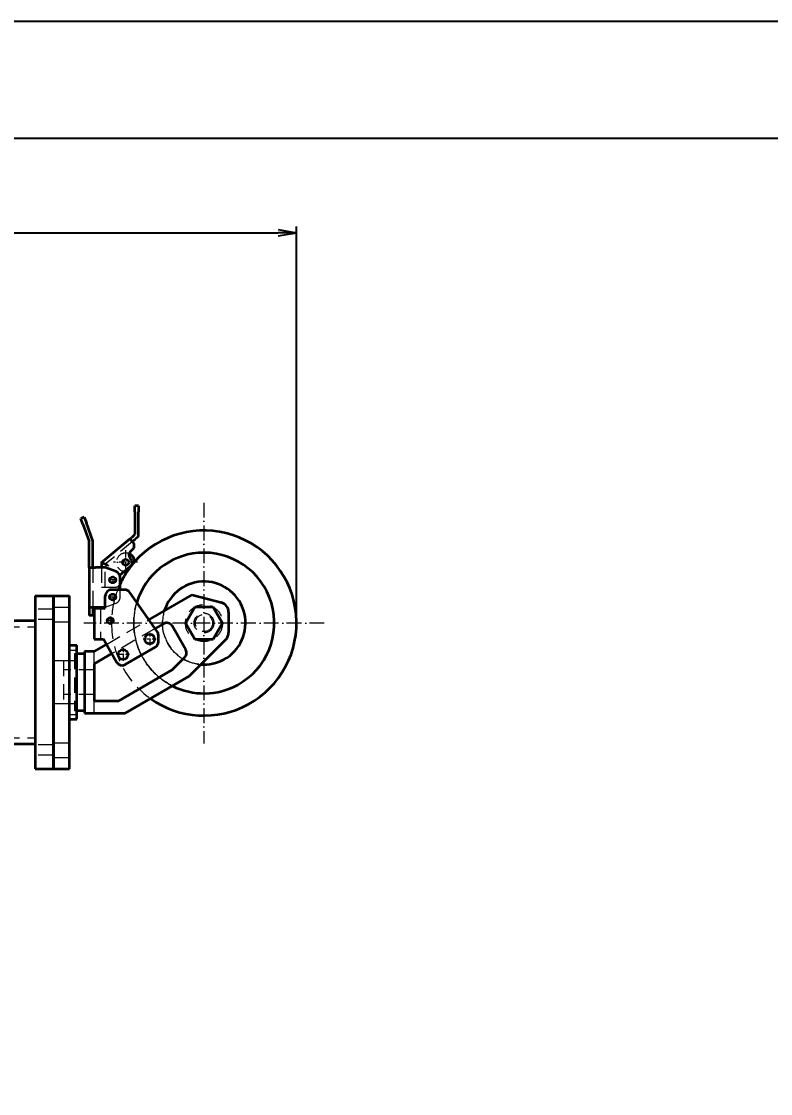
# Model space of a CAD drawing. Header units: millimetres. Extents: x -10155 to 20189, y -25550 to -22580.
# Drawn here: x -7756 to -7149, y -23448 to -22580 of the extents above; entities that cross this region are included whole.
import ezdxf

# ---------------------------------------------------------------- set-up
doc = ezdxf.new("R2010")
doc.units = ezdxf.units.MM
for name, pattern in [('CENTER-HOKUTO', [23, 20, -1, 1, -1]), ('DASHDOT', [18.5, 12, -3, 0.5, -3]), ('HIDDEN-HOKUTO', [3.8, 2.5, -1.3])]:
    doc.linetypes.add(name, pattern=pattern)
doc.layers.add('AM_7', color=2, linetype='CENTER-HOKUTO', lineweight=30)
doc.layers.add('AM_HID', color=1, linetype='HIDDEN-HOKUTO', lineweight=25)
doc.layers.add('title_frame', color=7, linetype='Continuous')
doc.layers.add('word_dim', color=253, linetype='Continuous')
doc.styles.get("Standard").update_dxf_attribs({"font": 'romans.shx', "bigfont": 'bigfont.shx'})
doc.dimstyles.new('RS-1-5', dxfattribs={"dimscale": 5, "dimtxt": 3.5, "dimasz": 3, "dimexe": 1, "dimexo": 0, "dimgap": 1, "dimtad": 3, "dimdsep": 46, "dimtxsty": 'Standard', "dimblk1": 'OPEN', "dimblk2": 'OPEN', "dimsah": 1, "dimcen": 0, "dimclrd": 256, "dimclre": 256, "dimclrt": 3, "dimadec": 0, "dimazin": 0, "dimtfac": 1, "dimtmove": 0, "dimatfit": 3, "dimldrblk": 'OPEN', "dimfxl": 0, "dimtolj": 1, "dimtzin": 0, "dimarcsym": 0})

# ---------------------------------------------------------------- blocks, each defined once
blk = doc.blocks.new('_Open')
at = {"color": 0, "lineweight": -2}
for p, q in [((-1, 0.167), (0, 0)), ((-1, -0.167), (0, 0)), ((0, 0), (-1, 0))]:
    blk.add_line(p, q, dxfattribs=at)
blk = doc.blocks.new('*D755')
at = {"layer": 'DEFPOINTS', "color": 0, "ltscale": 2}
for p in [(-7533.44, -22750.69), (-8324.45, -22948), (-7533.44, -23067)]:
    blk.add_point(p, dxfattribs=at)
at = {"layer": 'word_dim', "lineweight": -2, "ltscale": 2}
for p, q in [((-8324.45, -22948), (-8324.45, -22745.69)), ((-8309.45, -22750.69), (-7548.44, -22750.69)), ((-7533.44, -23067), (-7533.44, -22745.69))]:
    blk.add_line(p, q, dxfattribs=at)
at = {"layer": 'word_dim', "lineweight": -2, "ltscale": 2, "xscale": 15, "yscale": 15, "zscale": 15, "rotation": 180}
blk.add_blockref('_Open', (-8324.45, -22750.69), dxfattribs=at)
at = {"layer": 'word_dim', "lineweight": -2, "ltscale": 2, "xscale": 15, "yscale": 15, "zscale": 15}
blk.add_blockref('_Open', (-7533.44, -22750.69), dxfattribs=at)
at = {"layer": 'word_dim', "color": 3, "ltscale": 2, "insert": (-7928.94, -22736.94), "char_height": 17.5, "attachment_point": 5}
blk.add_mtext('\\A1;791', dxfattribs=at)

msp = doc.modelspace()

# ---------------------------------------------------------------- linework, layer by layer
at = {"color": 7, "lineweight": 35, "ltscale": 0.125}
for p, q in [((-7664.444, -22977.004), (-7664.444, -22972.004)), ((-7661.444, -22972.004), (-7661.444, -22977.004)), ((-7701.444, -23022.004), (-7696.444, -23022.004)), ((-7701.444, -23054.004), (-7696.444, -23054.004))]:
    msp.add_line(p, q, dxfattribs=at)
at = {"color": 7, "lineweight": 35, "ltscale": 0.075}
for p, q in [((-7661.444, -22972.004), (-7664.444, -22972.004)), ((-7705.465, -22981.184), (-7708.284, -22982.21)), ((-7701.444, -23054.004), (-7701.444, -23057.004)), ((-7698.444, -23054.004), (-7698.444, -23057.004)), ((-7698.444, -23061.004), (-7701.444, -23061.004))]:
    msp.add_line(p, q, dxfattribs=at)
at = {"color": 7, "lineweight": 35, "ltscale": 0.458609}
msp.add_line((-7664.444, -22977.004), (-7664.444, -22995.348), dxfattribs=at)
at = {"color": 7, "lineweight": 35, "ltscale": 0.493582}
msp.add_line((-7661.444, -22996.747), (-7661.444, -22977.004), dxfattribs=at)
at = {"color": 7, "lineweight": 35, "ltscale": 0.125001}
msp.add_line((-7706.574, -22986.908), (-7708.284, -22982.21), dxfattribs=at)
at = {"color": 7, "lineweight": 35, "ltscale": 0.124999}
msp.add_line((-7705.465, -22981.184), (-7703.755, -22985.882), dxfattribs=at)
at = {"color": 7, "lineweight": 35, "ltscale": 0.388225}
msp.add_line((-7698.444, -23000.475), (-7703.755, -22985.882), dxfattribs=at)
at = {"color": 7, "lineweight": 35, "ltscale": 0.374997}
msp.add_line((-7706.574, -22986.908), (-7701.444, -23001.004), dxfattribs=at)
at = {"color": 7, "lineweight": 35}
for p, q in [((-7701.444, -23022.004), (-7701.444, -23001.004)), ((-7698.444, -23022.004), (-7698.444, -23000.475)), ((-7691.444, -23018.004), (-7668.462, -22998.72)), ((-7701.444, -23022.004), (-7701.444, -23054.004)), ((-7745.444, -23045.004), (-7745.444, -23185.004)), ((-7730.444, -23045.004), (-7730.444, -23185.004)), ((-7730.444, -23185.004), (-7730.444, -23045.004)), ((-7717.444, -23185.004), (-7717.444, -23045.004)), ((-7646.348, -23073.909), (-7668.595, -23042.136)), ((-7653.032, -23064.363), (-7617.937, -23044.101)), ((-7617.937, -23044.101), (-7594.373, -23050.415)), ((-7697.444, -23055.004), (-7697.444, -23080.004)), ((-7808.444, -23065.004), (-7745.444, -23065.004)), ((-7623.118, -23088.739), (-7634.322, -23069.334)), ((-7689.444, -23080.99), (-7679.121, -23098.87)), ((-7590.787, -23080.347), (-7620.391, -23109.951)), ((-7717.444, -23145.004), (-7717.444, -23085.004)), ((-7711.444, -23145.004), (-7711.444, -23085.004)), ((-7705.444, -23090.004), (-7705.444, -23140.004)), ((-7672.29, -23100.7), (-7647.944, -23086.643)), ((-7697.444, -23100.004), (-7697.444, -23130.004)), ((-7677.444, -23130.004), (-7634.142, -23105.004)), ((-7620.391, -23109.951), (-7672.444, -23140.004)), ((-7697.444, -23130.004), (-7677.444, -23130.004)), ((-7705.444, -23140.004), (-7672.444, -23140.004)), ((-7808.444, -23165.004), (-7745.444, -23165.004))]:
    msp.add_line(p, q, dxfattribs=at)
at = {"color": 7, "lineweight": 35, "ltscale": 0.074999}
for p, q in [((-7668.462, -22998.72), (-7666.164, -22996.792)), ((-7666.534, -23001.018), (-7664.236, -22999.09))]:
    msp.add_line(p, q, dxfattribs=at)
at = {"color": 7, "lineweight": 35, "ltscale": 0.099999}
msp.add_line((-7665.891, -23001.784), (-7668.462, -22998.72), dxfattribs=at)
at = {"color": 7, "lineweight": 35, "ltscale": 0.056148}
msp.add_line((-7666.164, -22996.792), (-7664.444, -22995.348), dxfattribs=at)
at = {"color": 7, "lineweight": 35, "ltscale": 0.091124}
msp.add_line((-7661.444, -22996.747), (-7664.236, -22999.09), dxfattribs=at)
at = {"color": 7, "lineweight": 35, "ltscale": 0.048433}
msp.add_line((-7666.384, -23007.42), (-7667.868, -23008.665), dxfattribs=at)
at = {"color": 7, "lineweight": 35, "ltscale": 0.137922}
msp.add_line((-7686.444, -23020.335), (-7691.444, -23018.004), dxfattribs=at)
at = {"color": 7, "lineweight": 35, "ltscale": 0.1}
for p, q in [((-7691.444, -23018.004), (-7691.444, -23022.004)), ((-7701.444, -23057.004), (-7701.444, -23061.004)), ((-7698.444, -23057.004), (-7698.444, -23061.004))]:
    msp.add_line(p, q, dxfattribs=at)
at = {"color": 7, "lineweight": 35, "ltscale": 0.275}
msp.add_line((-7676.444, -23028.004), (-7668.017, -23020.933), dxfattribs=at)
at = {"color": 7, "lineweight": 35, "ltscale": 0.032557}
msp.add_line((-7667.524, -23015.298), (-7668.361, -23014.3), dxfattribs=at)
at = {"color": 7, "lineweight": 35, "ltscale": 0.2}
for p, q in [((-7688.444, -23022.004), (-7696.444, -23022.004)), ((-7697.444, -23055.004), (-7689.444, -23055.004)), ((-7696.444, -23054.004), (-7688.444, -23054.004)), ((-7697.444, -23090.004), (-7705.444, -23090.004))]:
    msp.add_line(p, q, dxfattribs=at)
at = {"color": 7, "lineweight": 35, "ltscale": 0.23173}
msp.add_line((-7679.733, -23025.174), (-7688.444, -23022.004), dxfattribs=at)
at = {"color": 7, "lineweight": 35, "ltscale": 0.15}
for p, q in [((-7676.444, -23034.004), (-7676.444, -23028.004)), ((-7717.444, -23085.004), (-7711.444, -23085.004)), ((-7705.444, -23092.004), (-7711.444, -23092.004)), ((-7705.444, -23138.004), (-7711.444, -23138.004)), ((-7717.444, -23145.004), (-7711.444, -23145.004)), ((-7717.444, -23145.004), (-7711.444, -23145.004))]:
    msp.add_line(p, q, dxfattribs=at)
at = {"color": 7, "lineweight": 35, "ltscale": 0.253284}
msp.add_line((-7676.444, -23040.004), (-7676.444, -23029.873), dxfattribs=at)
at = {"color": 7, "lineweight": 35, "ltscale": 0.375}
for p, q in [((-7745.444, -23045.004), (-7730.444, -23045.004)), ((-7600.944, -23054.013), (-7615.944, -23054.013)), ((-7615.944, -23079.994), (-7600.944, -23079.994)), ((-7745.444, -23185.004), (-7730.444, -23185.004))]:
    msp.add_line(p, q, dxfattribs=at)
at = {"color": 7, "lineweight": 35, "ltscale": 0.325}
for p, q in [((-7730.444, -23045.004), (-7717.444, -23045.004)), ((-7730.444, -23185.004), (-7717.444, -23185.004))]:
    msp.add_line(p, q, dxfattribs=at)
at = {"color": 7, "lineweight": 35, "ltscale": 0.25}
msp.add_line((-7688.444, -23055.004), (-7688.444, -23045.004), dxfattribs=at)
at = {"color": 7, "lineweight": 35, "ltscale": 0.268817}
msp.add_line((-7672.691, -23040.004), (-7683.444, -23040.004), dxfattribs=at)
at = {"color": 7, "lineweight": 35, "ltscale": 0.025}
msp.add_line((-7689.444, -23055.004), (-7688.444, -23055.004), dxfattribs=at)
at = {"color": 7, "lineweight": 35, "ltscale": 0.375001}
for p, q in [((-7615.944, -23054.013), (-7623.444, -23067.004)), ((-7593.444, -23067.004), (-7600.944, -23054.013))]:
    msp.add_line(p, q, dxfattribs=at)
at = {"color": 7, "lineweight": 35, "ltscale": 0.413693}
msp.add_line((-7588.444, -23058.142), (-7588.444, -23074.69), dxfattribs=at)
at = {"color": 7, "lineweight": 35, "ltscale": 0.199006}
msp.add_line((-7641.152, -23067.504), (-7648.046, -23071.484), dxfattribs=at)
at = {"color": 7, "lineweight": 35, "ltscale": 0.374999}
for p, q in [((-7623.444, -23067.004), (-7615.944, -23079.994)), ((-7600.944, -23079.994), (-7593.444, -23067.004))]:
    msp.add_line(p, q, dxfattribs=at)
at = {"color": 7, "lineweight": 35, "ltscale": 0.185773}
msp.add_line((-7697.444, -23080.004), (-7690.013, -23080.004), dxfattribs=at)
at = {"color": 7, "lineweight": 35, "ltscale": 0.028458}
msp.add_line((-7690.013, -23080.004), (-7689.444, -23080.99), dxfattribs=at)
at = {"color": 7, "lineweight": 35, "ltscale": 0.138419}
msp.add_line((-7645.444, -23082.313), (-7645.444, -23076.776), dxfattribs=at)
at = {"color": 7, "lineweight": 35, "ltscale": 0.285884}
msp.add_line((-7697.444, -23090.004), (-7687.54, -23084.286), dxfattribs=at)
at = {"color": 7, "lineweight": 35, "ltscale": 0.410883}
msp.add_line((-7683.21, -23091.786), (-7697.444, -23100.004), dxfattribs=at)
at = {"color": 7, "lineweight": 35, "ltscale": 0.361665}
msp.add_line((-7634.142, -23105.004), (-7623.913, -23094.775), dxfattribs=at)
at = {"color": 7, "lineweight": 35, "ltscale": 0.150018}
msp.add_line((-7705.444, -23138.004), (-7711.444, -23138.004), dxfattribs=at)
at = {"color": 7, "lineweight": 35}
msp.add_lwpolyline([(-7666.424, -23001.15), (-7666.471, -23001.064), (-7666.464, -23000.984), (-7666.402, -23000.908)], dxfattribs=at)
for centre, radius in [((-7671.997, -23017.746), 2.5), ((-7671.997, -23017.746), 2.5), ((-7682.444, -23032.004), 2.5), ((-7682.444, -23046.004), 2.5), ((-7684.444, -23065.004), 2.5), ((-7652.444, -23080.004), 4), ((-7674.094, -23092.504), 4)]:
    msp.add_circle(centre, radius, dxfattribs=at)
for centre, radius, start, end in [((-7608.444, -23067.004), 75, 298.647887, 138.387077), ((-7668.955, -23004.356), 4, 310, 40.000002), ((-7665.297, -23011.729), 4, 130.000001, 220.000001), ((-7671.997, -23017.746), 7.5, 4.198002, 67.985627), ((-7608.444, -23067.004), 57, 94.777371, 162.894261), ((-7608.444, -23067.004), 57, 298.647887, 94.777371), ((-7608.444, -23067.004), 75, 138.387064, 146.056902), ((-7670.588, -23017.869), 4, 310, 40.000002), ((-7681.444, -23029.873), 5, 0, 70), ((-7608.444, -23067.004), 75, 146.056888, 155.048723), ((-7671.997, -23017.746), 7.5, 261.810286, 280.245964), ((-7608.444, -23067.004), 33.66, 298.648208, 163.089891), ((-7683.444, -23045.004), 5, 90.000003, 180.000005), ((-7608.444, -23067.004), 75, 162.950965, 165.362869), ((-7672.691, -23045.004), 5, 35, 90.000003), ((-7596.444, -23058.142), 8, 0, 74.999999), ((-7608.444, -23067.004), 75, 176.762782, 180.222318), ((-7638.652, -23071.834), 5, 30.000001, 120.000003), ((-7650.444, -23076.776), 5, 0, 35), ((-7596.444, -23074.69), 8, 314.999999, 0), ((-7650.444, -23082.313), 5, 299.999998, 0), ((-7627.448, -23091.239), 5, 314.999999, 30.000001), ((-7674.79, -23096.37), 5, 210.000003, 299.999998), ((-7608.443, -23067.004), 33.66, 265.63399, 298.647279), ((-7608.444, -23067.004), 57, 243.2105, 298.647887), ((-7608.444, -23067.004), 75, 234.59897, 298.647887)]:
    msp.add_arc(centre, radius, start, end, dxfattribs=at)
at = {"layer": 'AM_7', "color": 2, "linetype": 'DASHDOT', "lineweight": 13}
for p, q in [((-7608.444, -22969.504), (-7608.444, -23164.504)), ((-7510.944, -23067.004), (-7705.944, -23067.004))]:
    msp.add_line(p, q, dxfattribs=at)
at = {"layer": 'AM_7', "color": 2, "linetype": 'DASHDOT', "lineweight": 13, "ltscale": 0.4875}
for p, q in [((-7671.997, -23007.996), (-7671.997, -23027.496)), ((-7662.247, -23017.746), (-7681.747, -23017.746))]:
    msp.add_line(p, q, dxfattribs=at)
at = {"layer": 'AM_7', "color": 2, "linetype": 'DASHDOT', "lineweight": 13, "ltscale": 0.1625}
for p, q in [((-7682.444, -23028.754), (-7682.444, -23035.254)), ((-7679.194, -23032.004), (-7685.694, -23032.004)), ((-7679.194, -23046.004), (-7685.694, -23046.004)), ((-7682.444, -23042.754), (-7682.444, -23049.254)), ((-7684.444, -23061.754), (-7684.444, -23068.254)), ((-7681.194, -23065.004), (-7687.694, -23065.004))]:
    msp.add_line(p, q, dxfattribs=at)
at = {"layer": 'AM_7', "color": 2, "linetype": 'DASHDOT', "lineweight": 13, "ltscale": 0.259998}
for p, q in [((-7647.244, -23080.004), (-7657.644, -23080.004)), ((-7668.894, -23092.504), (-7679.294, -23092.504))]:
    msp.add_line(p, q, dxfattribs=at)
at = {"layer": 'AM_7', "color": 2, "linetype": 'DASHDOT', "lineweight": 13, "ltscale": 0.260001}
for p, q in [((-7652.444, -23074.804), (-7652.444, -23085.204)), ((-7674.094, -23087.304), (-7674.094, -23097.704))]:
    msp.add_line(p, q, dxfattribs=at)
at = {"layer": 'AM_HID', "color": 1, "lineweight": 13, "ltscale": 5}
for p, q in [((-7666.534, -23001.018), (-7688.444, -23019.403)), ((-7686.444, -23020.335), (-7691.444, -23018.004)), ((-7686.444, -23020.335), (-7691.444, -23018.004)), ((-7686.444, -23020.335), (-7691.444, -23018.004)), ((-7685.444, -23020.802), (-7688.444, -23019.403)), ((-7688.444, -23038.004), (-7688.444, -23019.403)), ((-7685.444, -23020.802), (-7688.444, -23019.403)), ((-7685.444, -23020.802), (-7688.444, -23019.403)), ((-7685.444, -23020.802), (-7688.444, -23019.403)), ((-7698.444, -23022.004), (-7698.444, -23054.004)), ((-7691.444, -23022.004), (-7691.444, -23038.004)), ((-7691.444, -23038.004), (-7686.444, -23038.004)), ((-7686.444, -23038.004), (-7680.444, -23038.004)), ((-7676.444, -23046.135), (-7676.444, -23040.004)), ((-7730.444, -23055.816), (-7745.444, -23055.816)), ((-7730.444, -23055.816), (-7745.444, -23055.816)), ((-7730.444, -23055.816), (-7745.444, -23055.816)), ((-7730.444, -23055.816), (-7745.444, -23055.816)), ((-7730.444, -23054.004), (-7717.444, -23054.004)), ((-7730.444, -23054.004), (-7717.444, -23054.004)), ((-7730.444, -23054.004), (-7717.444, -23054.004)), ((-7730.444, -23054.004), (-7717.444, -23054.004)), ((-7692.444, -23055.004), (-7692.444, -23080.004)), ((-7688.444, -23054.004), (-7679.733, -23050.834)), ((-7730.444, -23064.192), (-7745.444, -23064.192)), ((-7730.444, -23064.192), (-7745.444, -23064.192)), ((-7730.444, -23064.192), (-7745.444, -23064.192)), ((-7730.444, -23064.192), (-7745.444, -23064.192)), ((-7687.54, -23084.286), (-7653.032, -23064.363)), ((-7808.444, -23070.004), (-7745.444, -23070.004)), ((-7745.444, -23069.397), (-7745.444, -23065.004)), ((-7745.444, -23080.004), (-7745.444, -23069.397)), ((-7730.444, -23066.004), (-7717.444, -23066.004)), ((-7730.444, -23066.004), (-7717.444, -23066.004)), ((-7730.444, -23066.004), (-7717.444, -23066.004)), ((-7730.444, -23066.004), (-7717.444, -23066.004)), ((-7648.046, -23071.484), (-7683.21, -23091.786)), ((-7745.444, -23080.004), (-7745.444, -23150.004)), ((-7717.444, -23085.004), (-7711.444, -23085.004)), ((-7717.444, -23089.004), (-7711.444, -23089.004)), ((-7717.444, -23089.004), (-7711.444, -23089.004)), ((-7697.444, -23100.004), (-7697.444, -23090.004)), ((-7717.444, -23097.504), (-7730.444, -23097.504)), ((-7717.444, -23097.504), (-7730.444, -23097.504)), ((-7713.444, -23097.504), (-7722.444, -23097.504)), ((-7722.444, -23097.504), (-7722.444, -23132.504)), ((-7713.444, -23097.504), (-7722.444, -23097.504)), ((-7713.444, -23092.004), (-7713.444, -23138.004)), ((-7711.444, -23092.004), (-7713.444, -23092.004)), ((-7705.444, -23092.004), (-7713.444, -23092.004)), ((-7697.444, -23105.004), (-7722.444, -23105.004)), ((-7697.444, -23105.004), (-7722.444, -23105.004)), ((-7697.444, -23125.004), (-7722.444, -23125.004)), ((-7697.444, -23125.004), (-7722.444, -23125.004)), ((-7717.444, -23132.504), (-7730.444, -23132.504)), ((-7717.444, -23132.504), (-7730.444, -23132.504)), ((-7713.444, -23132.504), (-7722.444, -23132.504)), ((-7713.444, -23132.504), (-7722.444, -23132.504)), ((-7697.444, -23140.004), (-7697.444, -23130.004)), ((-7717.444, -23141.004), (-7711.444, -23141.004)), ((-7717.444, -23141.004), (-7711.444, -23141.004)), ((-7711.444, -23138.004), (-7713.444, -23138.004)), ((-7711.444, -23138.004), (-7713.444, -23138.004)), ((-7745.444, -23160.61), (-7745.444, -23150.004)), ((-7808.444, -23160.004), (-7745.444, -23160.004)), ((-7745.444, -23165.004), (-7745.444, -23160.61)), ((-7730.444, -23165.816), (-7745.444, -23165.816)), ((-7730.444, -23165.816), (-7745.444, -23165.816)), ((-7730.444, -23165.816), (-7745.444, -23165.816)), ((-7730.444, -23165.816), (-7745.444, -23165.816)), ((-7730.444, -23164.004), (-7717.444, -23164.004)), ((-7730.444, -23164.004), (-7717.444, -23164.004)), ((-7730.444, -23164.004), (-7717.444, -23164.004)), ((-7730.444, -23164.004), (-7717.444, -23164.004)), ((-7730.444, -23174.192), (-7745.444, -23174.192)), ((-7730.444, -23174.192), (-7745.444, -23174.192)), ((-7730.444, -23174.192), (-7745.444, -23174.192)), ((-7730.444, -23174.192), (-7745.444, -23174.192)), ((-7730.444, -23176.004), (-7717.444, -23176.004)), ((-7730.444, -23176.004), (-7717.444, -23176.004)), ((-7730.444, -23176.004), (-7717.444, -23176.004)), ((-7730.444, -23176.004), (-7717.444, -23176.004))]:
    msp.add_line(p, q, dxfattribs=at)
msp.add_lwpolyline([(-7666.424, -23001.15), (-7666.471, -23001.064), (-7666.464, -23000.984), (-7666.402, -23000.908)], dxfattribs=at)
for centre, radius in [((-7608.444, -23067.004), 57), ((-7608.444, -23067.004), 57), ((-7682.444, -23032.004), 2.5), ((-7608.443, -23067.004), 33.66), ((-7608.444, -23067.004), 33.66), ((-7608.444, -23067.004), 33.66), ((-7682.444, -23046.004), 2.5), ((-7608.444, -23067.004), 15), ((-7608.444, -23067.004), 8), ((-7608.444, -23067.004), 8), ((-7608.444, -23067.004), 8), ((-7608.444, -23067.004), 7), ((-7608.444, -23067.004), 7), ((-7652.444, -23080.004), 4), ((-7674.094, -23092.504), 4)]:
    msp.add_circle(centre, radius, dxfattribs=at)
for centre, radius, start, end in [((-7671.997, -23017.746), 7.5, 67.985627, 261.810286), ((-7608.444, -23067.004), 57, 94.777371, 298.647887), ((-7608.444, -23067.004), 57, 298.647887, 94.777371), ((-7608.444, -23067.004), 75, 138.387077, 146.056888), ((-7680.444, -23034.004), 4, 269.999997, 0), ((-7608.444, -23067.004), 75, 155.048723, 162.950965), ((-7681.444, -23046.135), 5, 290, 360), ((-7608.444, -23067.004), 75, 165.362869, 176.762782), ((-7608.444, -23067.004), 57, 162.894261, 243.2105), ((-7608.443, -23067.004), 33.66, 163.090219, 265.63399), ((-7608.444, -23067.004), 75, 180.222318, 234.59897)]:
    msp.add_arc(centre, radius, start, end, dxfattribs=at)
at = {"layer": 'title_frame', "color": 4}
msp.add_lwpolyline([(-5955.317, -22579.524), (-10155.317, -22579.524), (-10155.317, -25549.524), (-5955.317, -25549.524)], close=True, dxfattribs=at)
at = {"layer": 'title_frame'}
msp.add_lwpolyline([(-10052.067, -22674.149), (-6058.567, -22674.149), (-6058.567, -25454.899), (-10052.067, -25454.899)], close=True, dxfattribs=at)

# ---------------------------------------------------------------- dimensions: what is measured, and where the dimension line sits
at = {"layer": 'word_dim', "ltscale": 2}
dim = msp.add_linear_dim(base=(-7533.444, -22750.69), p1=(-8324.446, -22948.004), p2=(-7533.444, -23067.004), dimstyle='RS-1-5', dxfattribs=at)
dim.commit()
dim.dimension.update_dxf_attribs({"geometry": '*D755', "text_midpoint": (-7928.945, -22736.94)})

doc.saveas('drawing.dxf')
